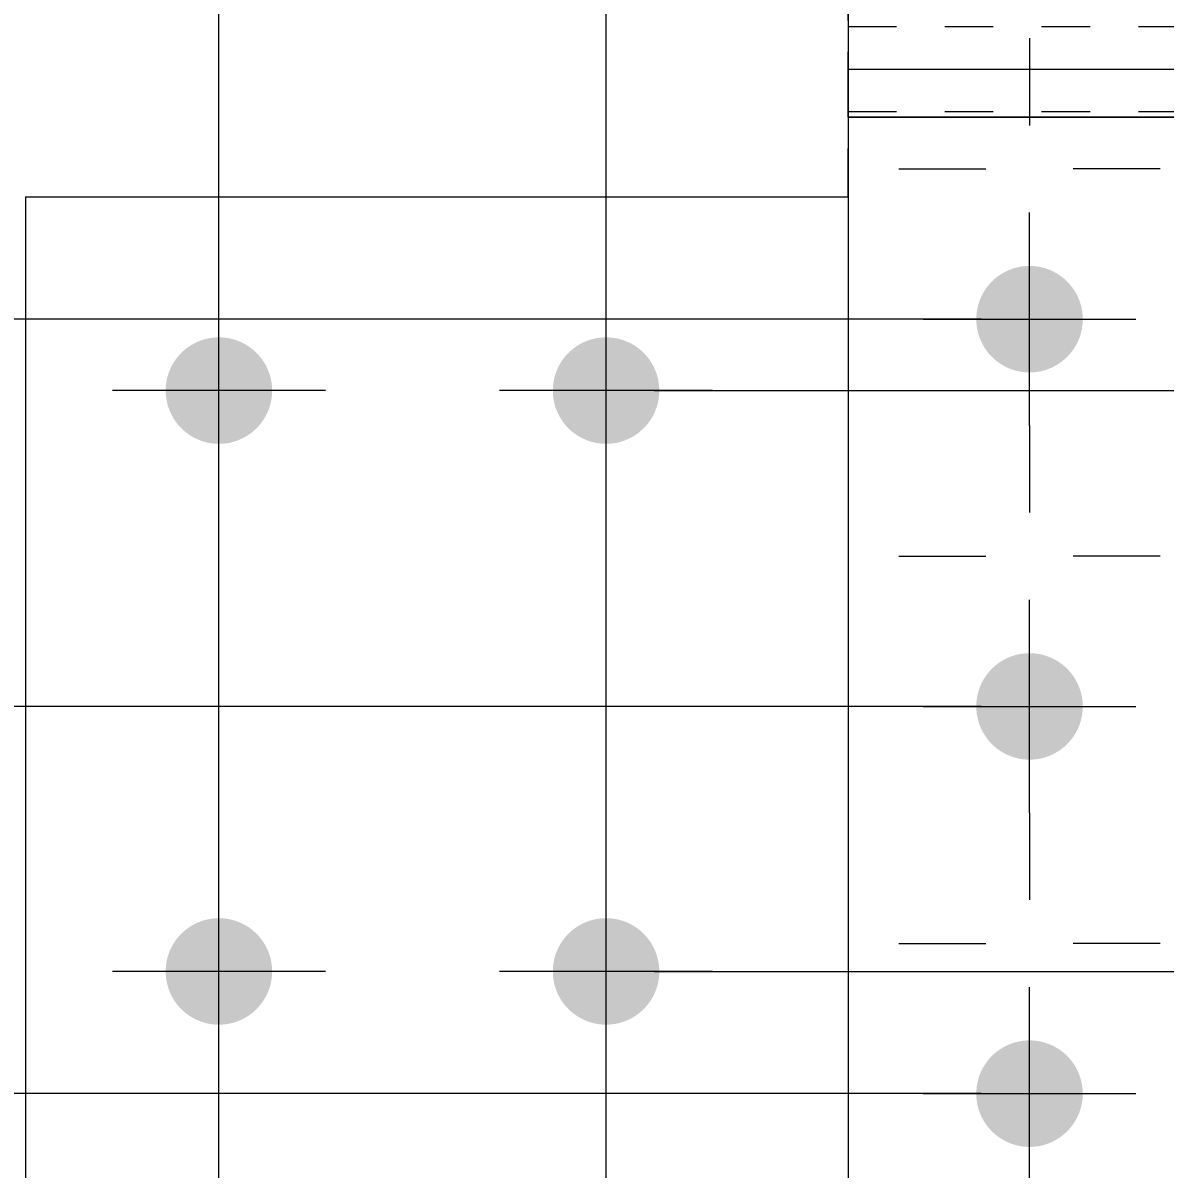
# Model space of a CAD drawing. Header units: millimetres. Extents: x 2 to 579, y 1 to 405.
# Drawn here: x 91.38 to 114.98, y 291.2 to 314.88 of the extents above; entities that cross this region are included whole.
import ezdxf

# ---------------------------------------------------------------- set-up
doc = ezdxf.new("R2010")
doc.units = ezdxf.units.MM
doc.linetypes.add('XKITLINE00', pattern=[0])
doc.linetypes.add('XKITLINE01', pattern=[4, 1, -1, 1, -1])
for name, color, linetype, lineweight in [('Bolt', 3, 'Continuous', 0), ('Dimensions', 7, 'Continuous', 0), ('Part', 2, 'Continuous', 0), ('PartMark', 7, 'Continuous', 0)]:
    doc.layers.add(name, color=color, linetype=linetype, lineweight=lineweight)
doc.styles.add('ARIAL', font='ARIAL.TTF')

# ---------------------------------------------------------------- blocks, each defined once
blk = doc.blocks.new('*A18')
at = {"layer": 'Bolt', "color": 3, "linetype": 'XKITLINE00', "lineweight": 0}
for p, q in [((112.181, 314.56), (112.181, 312.762)), ((109.481, 311.86), (111.279, 311.86)), ((114.881, 311.86), (113.083, 311.86)), ((112.181, 309.16), (112.181, 310.958)), ((112.181, 306.56), (112.181, 304.762)), ((109.481, 303.86), (111.279, 303.86)), ((114.881, 303.86), (113.083, 303.86)), ((112.181, 301.16), (112.181, 302.958)), ((112.181, 298.56), (112.181, 296.762)), ((109.481, 295.86), (111.279, 295.86)), ((114.881, 295.86), (113.083, 295.86)), ((112.181, 293.16), (112.181, 294.958))]:
    blk.add_line(p, q, dxfattribs=at)
blk = doc.blocks.new('*A19')
at = {"layer": 'Bolt'}
for points in [[(111.082, 308.784), (111.083, 308.811), (111.084, 308.838), (111.087, 308.865), (111.089, 308.892), (111.093, 308.918), (111.097, 308.945), (111.102, 308.972), (111.108, 308.998), (111.114, 309.024), (111.121, 309.05), (111.129, 309.076), (111.137, 309.102), (111.146, 309.128), (111.155, 309.153), (111.165, 309.178), (111.176, 309.203), (111.187, 309.227), (111.199, 309.252), (111.211, 309.276), (111.224, 309.299), (111.238, 309.323), (111.252, 309.346), (111.267, 309.368), (111.282, 309.39), (111.298, 309.412), (111.314, 309.434), (111.331, 309.455), (111.348, 309.476), (111.366, 309.496), (111.385, 309.516), (111.403, 309.535), (111.423, 309.554), (111.443, 309.572), (111.463, 309.59), (111.483, 309.607), (111.504, 309.624), (111.526, 309.641), (111.548, 309.656), (111.57, 309.672), (111.593, 309.686), (111.616, 309.701), (111.639, 309.714), (111.663, 309.727), (111.687, 309.74), (111.711, 309.751), (111.735, 309.763), (111.76, 309.773), (111.785, 309.783), (111.811, 309.793), (111.836, 309.802), (111.862, 309.81), (111.888, 309.817), (111.914, 309.824), (111.94, 309.83), (111.967, 309.836), (111.993, 309.841), (112.02, 309.845), (112.047, 309.849), (112.073, 309.852), (112.1, 309.854), (112.127, 309.856), (112.154, 309.857), (112.181, 309.857), (112.208, 309.857), (112.235, 309.856), (112.262, 309.854), (112.289, 309.852), (112.316, 309.849), (112.343, 309.845), (112.369, 309.841), (112.396, 309.836), (112.422, 309.83), (112.448, 309.824), (112.475, 309.817), (112.501, 309.81), (112.526, 309.802), (112.552, 309.793), (112.577, 309.783), (112.602, 309.773), (112.627, 309.763), (112.652, 309.751), (112.676, 309.74), (112.7, 309.727), (112.723, 309.714), (112.747, 309.701), (112.77, 309.686), (112.792, 309.672), (112.815, 309.656), (112.836, 309.641), (112.858, 309.624), (112.879, 309.607), (112.9, 309.59), (112.92, 309.572), (112.94, 309.554), (112.959, 309.535), (112.978, 309.516), (112.996, 309.496), (113.014, 309.476), (113.032, 309.455), (113.048, 309.434), (113.065, 309.412), (113.081, 309.39), (113.096, 309.368), (113.111, 309.346), (113.125, 309.323), (113.138, 309.299), (113.151, 309.276), (113.164, 309.252), (113.176, 309.227), (113.187, 309.203), (113.197, 309.178), (113.208, 309.153), (113.217, 309.128), (113.226, 309.102), (113.234, 309.076), (113.241, 309.05), (113.248, 309.024), (113.254, 308.998), (113.26, 308.972), (113.265, 308.945), (113.269, 308.918), (113.273, 308.892), (113.276, 308.865), (113.278, 308.838), (113.28, 308.811), (113.281, 308.784), (113.281, 308.757), (113.281, 308.73), (113.28, 308.703), (113.278, 308.676), (113.276, 308.649), (113.273, 308.622), (113.269, 308.596), (113.265, 308.569), (113.26, 308.542), (113.254, 308.516), (113.248, 308.49), (113.241, 308.464), (113.234, 308.438), (113.226, 308.412), (113.217, 308.386), (113.208, 308.361), (113.197, 308.336), (113.187, 308.311), (113.176, 308.287), (113.164, 308.262), (113.151, 308.239), (113.138, 308.215), (113.125, 308.192), (113.111, 308.169), (113.096, 308.146), (113.081, 308.124), (113.065, 308.102), (113.048, 308.08), (113.032, 308.059), (113.014, 308.039), (112.996, 308.018), (112.978, 307.999), (112.959, 307.979), (112.94, 307.96), (112.92, 307.942), (112.9, 307.924), (112.879, 307.907), (112.858, 307.89), (112.836, 307.874), (112.815, 307.858), (112.792, 307.842), (112.77, 307.828), (112.747, 307.814), (112.723, 307.8), (112.7, 307.787), (112.676, 307.774), (112.652, 307.763), (112.627, 307.751), (112.602, 307.741), (112.577, 307.731), (112.552, 307.721), (112.526, 307.713), (112.501, 307.704), (112.475, 307.697), (112.448, 307.69), (112.422, 307.684), (112.396, 307.678), (112.369, 307.673), (112.343, 307.669), (112.316, 307.665), (112.289, 307.662), (112.262, 307.66), (112.235, 307.658), (112.208, 307.657), (112.181, 307.657), (112.154, 307.657), (112.127, 307.658), (112.1, 307.66), (112.073, 307.662), (112.047, 307.665), (112.02, 307.669), (111.993, 307.673), (111.967, 307.678), (111.94, 307.684), (111.914, 307.69), (111.888, 307.697), (111.862, 307.704), (111.836, 307.713), (111.811, 307.721), (111.785, 307.731), (111.76, 307.741), (111.735, 307.751), (111.711, 307.763), (111.687, 307.774), (111.663, 307.787), (111.639, 307.8), (111.616, 307.814), (111.593, 307.828), (111.57, 307.842), (111.548, 307.858), (111.526, 307.874), (111.504, 307.89), (111.483, 307.907), (111.463, 307.924), (111.443, 307.942), (111.423, 307.96), (111.403, 307.979), (111.385, 307.999), (111.366, 308.018), (111.348, 308.039), (111.331, 308.059), (111.314, 308.08), (111.298, 308.102), (111.282, 308.124), (111.267, 308.146), (111.252, 308.169), (111.238, 308.192), (111.224, 308.215), (111.211, 308.239), (111.199, 308.262), (111.187, 308.287), (111.176, 308.311), (111.165, 308.336), (111.155, 308.361), (111.146, 308.386), (111.137, 308.412), (111.129, 308.438), (111.121, 308.464), (111.114, 308.49), (111.108, 308.516), (111.102, 308.542), (111.097, 308.569), (111.093, 308.596), (111.089, 308.622), (111.087, 308.649), (111.084, 308.676), (111.083, 308.703), (111.082, 308.73), (111.081, 308.757)], [(111.082, 300.784), (111.083, 300.811), (111.084, 300.838), (111.087, 300.865), (111.089, 300.892), (111.093, 300.918), (111.097, 300.945), (111.102, 300.972), (111.108, 300.998), (111.114, 301.024), (111.121, 301.05), (111.129, 301.076), (111.137, 301.102), (111.146, 301.128), (111.155, 301.153), (111.165, 301.178), (111.176, 301.203), (111.187, 301.227), (111.199, 301.252), (111.211, 301.276), (111.224, 301.299), (111.238, 301.323), (111.252, 301.346), (111.267, 301.368), (111.282, 301.39), (111.298, 301.412), (111.314, 301.434), (111.331, 301.455), (111.348, 301.476), (111.366, 301.496), (111.385, 301.516), (111.403, 301.535), (111.423, 301.554), (111.443, 301.572), (111.463, 301.59), (111.483, 301.607), (111.504, 301.624), (111.526, 301.641), (111.548, 301.656), (111.57, 301.672), (111.593, 301.686), (111.616, 301.701), (111.639, 301.714), (111.663, 301.727), (111.687, 301.74), (111.711, 301.751), (111.735, 301.763), (111.76, 301.773), (111.785, 301.783), (111.811, 301.793), (111.836, 301.802), (111.862, 301.81), (111.888, 301.817), (111.914, 301.824), (111.94, 301.83), (111.967, 301.836), (111.993, 301.841), (112.02, 301.845), (112.047, 301.849), (112.073, 301.852), (112.1, 301.854), (112.127, 301.856), (112.154, 301.857), (112.181, 301.857), (112.208, 301.857), (112.235, 301.856), (112.262, 301.854), (112.289, 301.852), (112.316, 301.849), (112.343, 301.845), (112.369, 301.841), (112.396, 301.836), (112.422, 301.83), (112.448, 301.824), (112.475, 301.817), (112.501, 301.81), (112.526, 301.802), (112.552, 301.793), (112.577, 301.783), (112.602, 301.773), (112.627, 301.763), (112.652, 301.751), (112.676, 301.74), (112.7, 301.727), (112.723, 301.714), (112.747, 301.701), (112.77, 301.686), (112.792, 301.672), (112.815, 301.656), (112.836, 301.641), (112.858, 301.624), (112.879, 301.607), (112.9, 301.59), (112.92, 301.572), (112.94, 301.554), (112.959, 301.535), (112.978, 301.516), (112.996, 301.496), (113.014, 301.476), (113.032, 301.455), (113.048, 301.434), (113.065, 301.412), (113.081, 301.39), (113.096, 301.368), (113.111, 301.346), (113.125, 301.323), (113.138, 301.299), (113.151, 301.276), (113.164, 301.252), (113.176, 301.227), (113.187, 301.203), (113.197, 301.178), (113.208, 301.153), (113.217, 301.128), (113.226, 301.102), (113.234, 301.076), (113.241, 301.05), (113.248, 301.024), (113.254, 300.998), (113.26, 300.972), (113.265, 300.945), (113.269, 300.918), (113.273, 300.892), (113.276, 300.865), (113.278, 300.838), (113.28, 300.811), (113.281, 300.784), (113.281, 300.757), (113.281, 300.73), (113.28, 300.703), (113.278, 300.676), (113.276, 300.649), (113.273, 300.622), (113.269, 300.596), (113.265, 300.569), (113.26, 300.542), (113.254, 300.516), (113.248, 300.49), (113.241, 300.464), (113.234, 300.438), (113.226, 300.412), (113.217, 300.386), (113.208, 300.361), (113.197, 300.336), (113.187, 300.311), (113.176, 300.287), (113.164, 300.262), (113.151, 300.239), (113.138, 300.215), (113.125, 300.192), (113.111, 300.169), (113.096, 300.146), (113.081, 300.124), (113.065, 300.102), (113.048, 300.08), (113.032, 300.059), (113.014, 300.039), (112.996, 300.018), (112.978, 299.999), (112.959, 299.979), (112.94, 299.96), (112.92, 299.942), (112.9, 299.924), (112.879, 299.907), (112.858, 299.89), (112.836, 299.874), (112.815, 299.858), (112.792, 299.842), (112.77, 299.828), (112.747, 299.814), (112.723, 299.8), (112.7, 299.787), (112.676, 299.774), (112.652, 299.763), (112.627, 299.751), (112.602, 299.741), (112.577, 299.731), (112.552, 299.721), (112.526, 299.713), (112.501, 299.704), (112.475, 299.697), (112.448, 299.69), (112.422, 299.684), (112.396, 299.678), (112.369, 299.673), (112.343, 299.669), (112.316, 299.665), (112.289, 299.662), (112.262, 299.66), (112.235, 299.658), (112.208, 299.657), (112.181, 299.657), (112.154, 299.657), (112.127, 299.658), (112.1, 299.66), (112.073, 299.662), (112.047, 299.665), (112.02, 299.669), (111.993, 299.673), (111.967, 299.678), (111.94, 299.684), (111.914, 299.69), (111.888, 299.697), (111.862, 299.704), (111.836, 299.713), (111.811, 299.721), (111.785, 299.731), (111.76, 299.741), (111.735, 299.751), (111.711, 299.763), (111.687, 299.774), (111.663, 299.787), (111.639, 299.8), (111.616, 299.814), (111.593, 299.828), (111.57, 299.842), (111.548, 299.858), (111.526, 299.874), (111.504, 299.89), (111.483, 299.907), (111.463, 299.924), (111.443, 299.942), (111.423, 299.96), (111.403, 299.979), (111.385, 299.999), (111.366, 300.018), (111.348, 300.039), (111.331, 300.059), (111.314, 300.08), (111.298, 300.102), (111.282, 300.124), (111.267, 300.146), (111.252, 300.169), (111.238, 300.192), (111.224, 300.215), (111.211, 300.239), (111.199, 300.262), (111.187, 300.287), (111.176, 300.311), (111.165, 300.336), (111.155, 300.361), (111.146, 300.386), (111.137, 300.412), (111.129, 300.438), (111.121, 300.464), (111.114, 300.49), (111.108, 300.516), (111.102, 300.542), (111.097, 300.569), (111.093, 300.596), (111.089, 300.622), (111.087, 300.649), (111.084, 300.676), (111.083, 300.703), (111.082, 300.73), (111.081, 300.757)], [(111.082, 292.784), (111.083, 292.811), (111.084, 292.838), (111.087, 292.865), (111.089, 292.892), (111.093, 292.918), (111.097, 292.945), (111.102, 292.972), (111.108, 292.998), (111.114, 293.024), (111.121, 293.05), (111.129, 293.076), (111.137, 293.102), (111.146, 293.128), (111.155, 293.153), (111.165, 293.178), (111.176, 293.203), (111.187, 293.227), (111.199, 293.252), (111.211, 293.276), (111.224, 293.299), (111.238, 293.323), (111.252, 293.346), (111.267, 293.368), (111.282, 293.39), (111.298, 293.412), (111.314, 293.434), (111.331, 293.455), (111.348, 293.476), (111.366, 293.496), (111.385, 293.516), (111.403, 293.535), (111.423, 293.554), (111.443, 293.572), (111.463, 293.59), (111.483, 293.607), (111.504, 293.624), (111.526, 293.641), (111.548, 293.656), (111.57, 293.672), (111.593, 293.686), (111.616, 293.701), (111.639, 293.714), (111.663, 293.727), (111.687, 293.74), (111.711, 293.751), (111.735, 293.763), (111.76, 293.773), (111.785, 293.783), (111.811, 293.793), (111.836, 293.802), (111.862, 293.81), (111.888, 293.817), (111.914, 293.824), (111.94, 293.83), (111.967, 293.836), (111.993, 293.841), (112.02, 293.845), (112.047, 293.849), (112.073, 293.852), (112.1, 293.854), (112.127, 293.856), (112.154, 293.857), (112.181, 293.857), (112.208, 293.857), (112.235, 293.856), (112.262, 293.854), (112.289, 293.852), (112.316, 293.849), (112.343, 293.845), (112.369, 293.841), (112.396, 293.836), (112.422, 293.83), (112.448, 293.824), (112.475, 293.817), (112.501, 293.81), (112.526, 293.802), (112.552, 293.793), (112.577, 293.783), (112.602, 293.773), (112.627, 293.763), (112.652, 293.751), (112.676, 293.74), (112.7, 293.727), (112.723, 293.714), (112.747, 293.701), (112.77, 293.686), (112.792, 293.672), (112.815, 293.656), (112.836, 293.641), (112.858, 293.624), (112.879, 293.607), (112.9, 293.59), (112.92, 293.572), (112.94, 293.554), (112.959, 293.535), (112.978, 293.516), (112.996, 293.496), (113.014, 293.476), (113.032, 293.455), (113.048, 293.434), (113.065, 293.412), (113.081, 293.39), (113.096, 293.368), (113.111, 293.346), (113.125, 293.323), (113.138, 293.299), (113.151, 293.276), (113.164, 293.252), (113.176, 293.227), (113.187, 293.203), (113.197, 293.178), (113.208, 293.153), (113.217, 293.128), (113.226, 293.102), (113.234, 293.076), (113.241, 293.05), (113.248, 293.024), (113.254, 292.998), (113.26, 292.972), (113.265, 292.945), (113.269, 292.918), (113.273, 292.892), (113.276, 292.865), (113.278, 292.838), (113.28, 292.811), (113.281, 292.784), (113.281, 292.757), (113.281, 292.73), (113.28, 292.703), (113.278, 292.676), (113.276, 292.649), (113.273, 292.622), (113.269, 292.596), (113.265, 292.569), (113.26, 292.542), (113.254, 292.516), (113.248, 292.49), (113.241, 292.464), (113.234, 292.438), (113.226, 292.412), (113.217, 292.386), (113.208, 292.361), (113.197, 292.336), (113.187, 292.311), (113.176, 292.287), (113.164, 292.262), (113.151, 292.239), (113.138, 292.215), (113.125, 292.192), (113.111, 292.169), (113.096, 292.146), (113.081, 292.124), (113.065, 292.102), (113.048, 292.08), (113.032, 292.059), (113.014, 292.039), (112.996, 292.018), (112.978, 291.999), (112.959, 291.979), (112.94, 291.96), (112.92, 291.942), (112.9, 291.924), (112.879, 291.907), (112.858, 291.89), (112.836, 291.874), (112.815, 291.858), (112.792, 291.842), (112.77, 291.828), (112.747, 291.814), (112.723, 291.8), (112.7, 291.787), (112.676, 291.774), (112.652, 291.763), (112.627, 291.751), (112.602, 291.741), (112.577, 291.731), (112.552, 291.721), (112.526, 291.713), (112.501, 291.704), (112.475, 291.697), (112.448, 291.69), (112.422, 291.684), (112.396, 291.678), (112.369, 291.673), (112.343, 291.669), (112.316, 291.665), (112.289, 291.662), (112.262, 291.66), (112.235, 291.658), (112.208, 291.657), (112.181, 291.657), (112.154, 291.657), (112.127, 291.658), (112.1, 291.66), (112.073, 291.662), (112.047, 291.665), (112.02, 291.669), (111.993, 291.673), (111.967, 291.678), (111.94, 291.684), (111.914, 291.69), (111.888, 291.697), (111.862, 291.704), (111.836, 291.713), (111.811, 291.721), (111.785, 291.731), (111.76, 291.741), (111.735, 291.751), (111.711, 291.763), (111.687, 291.774), (111.663, 291.787), (111.639, 291.8), (111.616, 291.814), (111.593, 291.828), (111.57, 291.842), (111.548, 291.858), (111.526, 291.874), (111.504, 291.89), (111.483, 291.907), (111.463, 291.924), (111.443, 291.942), (111.423, 291.96), (111.403, 291.979), (111.385, 291.999), (111.366, 292.018), (111.348, 292.039), (111.331, 292.059), (111.314, 292.08), (111.298, 292.102), (111.282, 292.124), (111.267, 292.146), (111.252, 292.169), (111.238, 292.192), (111.224, 292.215), (111.211, 292.239), (111.199, 292.262), (111.187, 292.287), (111.176, 292.311), (111.165, 292.336), (111.155, 292.361), (111.146, 292.386), (111.137, 292.412), (111.129, 292.438), (111.121, 292.464), (111.114, 292.49), (111.108, 292.516), (111.102, 292.542), (111.097, 292.569), (111.093, 292.596), (111.089, 292.622), (111.087, 292.649), (111.084, 292.676), (111.083, 292.703), (111.082, 292.73), (111.081, 292.757)]]:
    blk.add_hatch(color=3, dxfattribs=at).paths.add_polyline_path(points, flags=17)
at = {"layer": 'Bolt', "color": 3, "linetype": 'XKITLINE00', "lineweight": 0}
for p, q in [((112.181, 306.557), (112.181, 310.957)), ((109.981, 308.757), (114.381, 308.757)), ((112.181, 298.557), (112.181, 302.957)), ((109.981, 300.757), (114.381, 300.757)), ((112.181, 290.557), (112.181, 294.957)), ((109.981, 292.757), (114.381, 292.757))]:
    blk.add_line(p, q, dxfattribs=at)
blk = doc.blocks.new('*A21')
at = {"layer": 'Bolt'}
for points in [[(94.331, 307.309), (94.332, 307.336), (94.334, 307.363), (94.336, 307.39), (94.339, 307.417), (94.342, 307.444), (94.347, 307.47), (94.352, 307.497), (94.357, 307.523), (94.364, 307.549), (94.37, 307.576), (94.378, 307.602), (94.386, 307.627), (94.395, 307.653), (94.404, 307.678), (94.414, 307.703), (94.425, 307.728), (94.436, 307.753), (94.448, 307.777), (94.46, 307.801), (94.473, 307.824), (94.487, 307.848), (94.501, 307.871), (94.516, 307.893), (94.531, 307.916), (94.547, 307.937), (94.563, 307.959), (94.58, 307.98), (94.598, 308.001), (94.615, 308.021), (94.634, 308.041), (94.653, 308.06), (94.672, 308.079), (94.692, 308.097), (94.712, 308.115), (94.733, 308.133), (94.754, 308.149), (94.775, 308.166), (94.797, 308.182), (94.819, 308.197), (94.842, 308.212), (94.865, 308.226), (94.888, 308.239), (94.912, 308.252), (94.936, 308.265), (94.96, 308.277), (94.985, 308.288), (95.01, 308.298), (95.035, 308.308), (95.06, 308.318), (95.085, 308.327), (95.111, 308.335), (95.137, 308.342), (95.163, 308.349), (95.19, 308.355), (95.216, 308.361), (95.242, 308.366), (95.269, 308.37), (95.296, 308.374), (95.323, 308.377), (95.35, 308.379), (95.377, 308.381), (95.404, 308.382), (95.431, 308.382), (95.458, 308.382), (95.485, 308.381), (95.511, 308.379), (95.538, 308.377), (95.565, 308.374), (95.592, 308.37), (95.619, 308.366), (95.645, 308.361), (95.672, 308.355), (95.698, 308.349), (95.724, 308.342), (95.75, 308.335), (95.776, 308.327), (95.801, 308.318), (95.826, 308.308), (95.851, 308.298), (95.876, 308.288), (95.901, 308.277), (95.925, 308.265), (95.949, 308.252), (95.973, 308.239), (95.996, 308.226), (96.019, 308.212), (96.042, 308.197), (96.064, 308.182), (96.086, 308.166), (96.107, 308.149), (96.128, 308.133), (96.149, 308.115), (96.169, 308.097), (96.189, 308.079), (96.208, 308.06), (96.227, 308.041), (96.246, 308.021), (96.263, 308.001), (96.281, 307.98), (96.298, 307.959), (96.314, 307.937), (96.33, 307.916), (96.345, 307.893), (96.36, 307.871), (96.374, 307.848), (96.388, 307.824), (96.401, 307.801), (96.413, 307.777), (96.425, 307.753), (96.436, 307.728), (96.447, 307.703), (96.457, 307.678), (96.466, 307.653), (96.475, 307.627), (96.483, 307.602), (96.491, 307.576), (96.498, 307.549), (96.504, 307.523), (96.509, 307.497), (96.514, 307.47), (96.519, 307.444), (96.522, 307.417), (96.525, 307.39), (96.528, 307.363), (96.529, 307.336), (96.53, 307.309), (96.531, 307.282), (96.53, 307.255), (96.529, 307.228), (96.528, 307.201), (96.525, 307.174), (96.522, 307.148), (96.519, 307.121), (96.514, 307.094), (96.509, 307.068), (96.504, 307.041), (96.498, 307.015), (96.491, 306.989), (96.483, 306.963), (96.475, 306.937), (96.466, 306.912), (96.457, 306.886), (96.447, 306.861), (96.436, 306.836), (96.425, 306.812), (96.413, 306.788), (96.401, 306.764), (96.388, 306.74), (96.374, 306.717), (96.36, 306.694), (96.345, 306.671), (96.33, 306.649), (96.314, 306.627), (96.298, 306.605), (96.281, 306.584), (96.263, 306.564), (96.246, 306.543), (96.227, 306.524), (96.208, 306.504), (96.189, 306.486), (96.169, 306.467), (96.149, 306.449), (96.128, 306.432), (96.107, 306.415), (96.086, 306.399), (96.064, 306.383), (96.042, 306.368), (96.019, 306.353), (95.996, 306.339), (95.973, 306.325), (95.949, 306.312), (95.925, 306.3), (95.901, 306.288), (95.876, 306.277), (95.851, 306.266), (95.826, 306.256), (95.801, 306.246), (95.776, 306.238), (95.75, 306.23), (95.724, 306.222), (95.698, 306.215), (95.672, 306.209), (95.645, 306.203), (95.619, 306.198), (95.592, 306.194), (95.565, 306.19), (95.538, 306.187), (95.511, 306.185), (95.485, 306.184), (95.458, 306.183), (95.431, 306.182), (95.404, 306.183), (95.377, 306.184), (95.35, 306.185), (95.323, 306.187), (95.296, 306.19), (95.269, 306.194), (95.242, 306.198), (95.216, 306.203), (95.19, 306.209), (95.163, 306.215), (95.137, 306.222), (95.111, 306.23), (95.085, 306.238), (95.06, 306.246), (95.035, 306.256), (95.01, 306.266), (94.985, 306.277), (94.96, 306.288), (94.936, 306.3), (94.912, 306.312), (94.888, 306.325), (94.865, 306.339), (94.842, 306.353), (94.819, 306.368), (94.797, 306.383), (94.775, 306.399), (94.754, 306.415), (94.733, 306.432), (94.712, 306.449), (94.692, 306.467), (94.672, 306.486), (94.653, 306.504), (94.634, 306.524), (94.615, 306.543), (94.598, 306.564), (94.58, 306.584), (94.563, 306.605), (94.547, 306.627), (94.531, 306.649), (94.516, 306.671), (94.501, 306.694), (94.487, 306.717), (94.473, 306.74), (94.46, 306.764), (94.448, 306.788), (94.436, 306.812), (94.425, 306.836), (94.414, 306.861), (94.404, 306.886), (94.395, 306.912), (94.386, 306.937), (94.378, 306.963), (94.37, 306.989), (94.364, 307.015), (94.357, 307.041), (94.352, 307.068), (94.347, 307.094), (94.342, 307.121), (94.339, 307.148), (94.336, 307.174), (94.334, 307.201), (94.332, 307.228), (94.331, 307.255), (94.331, 307.282)], [(102.331, 307.309), (102.332, 307.336), (102.334, 307.363), (102.336, 307.39), (102.339, 307.417), (102.342, 307.444), (102.347, 307.47), (102.352, 307.497), (102.357, 307.523), (102.364, 307.549), (102.37, 307.576), (102.378, 307.602), (102.386, 307.627), (102.395, 307.653), (102.404, 307.678), (102.414, 307.703), (102.425, 307.728), (102.436, 307.753), (102.448, 307.777), (102.46, 307.801), (102.473, 307.824), (102.487, 307.848), (102.501, 307.871), (102.516, 307.893), (102.531, 307.916), (102.547, 307.937), (102.563, 307.959), (102.58, 307.98), (102.598, 308.001), (102.615, 308.021), (102.634, 308.041), (102.653, 308.06), (102.672, 308.079), (102.692, 308.097), (102.712, 308.115), (102.733, 308.133), (102.754, 308.149), (102.775, 308.166), (102.797, 308.182), (102.819, 308.197), (102.842, 308.212), (102.865, 308.226), (102.888, 308.239), (102.912, 308.252), (102.936, 308.265), (102.96, 308.277), (102.985, 308.288), (103.01, 308.298), (103.035, 308.308), (103.06, 308.318), (103.085, 308.327), (103.111, 308.335), (103.137, 308.342), (103.163, 308.349), (103.19, 308.355), (103.216, 308.361), (103.242, 308.366), (103.269, 308.37), (103.296, 308.374), (103.323, 308.377), (103.35, 308.379), (103.377, 308.381), (103.404, 308.382), (103.431, 308.382), (103.458, 308.382), (103.485, 308.381), (103.511, 308.379), (103.538, 308.377), (103.565, 308.374), (103.592, 308.37), (103.619, 308.366), (103.645, 308.361), (103.672, 308.355), (103.698, 308.349), (103.724, 308.342), (103.75, 308.335), (103.776, 308.327), (103.801, 308.318), (103.826, 308.308), (103.851, 308.298), (103.876, 308.288), (103.901, 308.277), (103.925, 308.265), (103.949, 308.252), (103.973, 308.239), (103.996, 308.226), (104.019, 308.212), (104.042, 308.197), (104.064, 308.182), (104.086, 308.166), (104.107, 308.149), (104.128, 308.133), (104.149, 308.115), (104.169, 308.097), (104.189, 308.079), (104.208, 308.06), (104.227, 308.041), (104.246, 308.021), (104.263, 308.001), (104.281, 307.98), (104.298, 307.959), (104.314, 307.937), (104.33, 307.916), (104.345, 307.893), (104.36, 307.871), (104.374, 307.848), (104.388, 307.824), (104.401, 307.801), (104.413, 307.777), (104.425, 307.753), (104.436, 307.728), (104.447, 307.703), (104.457, 307.678), (104.466, 307.653), (104.475, 307.627), (104.483, 307.602), (104.491, 307.576), (104.498, 307.549), (104.504, 307.523), (104.509, 307.497), (104.514, 307.47), (104.519, 307.444), (104.522, 307.417), (104.525, 307.39), (104.528, 307.363), (104.529, 307.336), (104.53, 307.309), (104.531, 307.282), (104.53, 307.255), (104.529, 307.228), (104.528, 307.201), (104.525, 307.174), (104.522, 307.148), (104.519, 307.121), (104.514, 307.094), (104.509, 307.068), (104.504, 307.041), (104.498, 307.015), (104.491, 306.989), (104.483, 306.963), (104.475, 306.937), (104.466, 306.912), (104.457, 306.886), (104.447, 306.861), (104.436, 306.836), (104.425, 306.812), (104.413, 306.788), (104.401, 306.764), (104.388, 306.74), (104.374, 306.717), (104.36, 306.694), (104.345, 306.671), (104.33, 306.649), (104.314, 306.627), (104.298, 306.605), (104.281, 306.584), (104.263, 306.564), (104.246, 306.543), (104.227, 306.524), (104.208, 306.504), (104.189, 306.486), (104.169, 306.467), (104.149, 306.449), (104.128, 306.432), (104.107, 306.415), (104.086, 306.399), (104.064, 306.383), (104.042, 306.368), (104.019, 306.353), (103.996, 306.339), (103.973, 306.325), (103.949, 306.312), (103.925, 306.3), (103.901, 306.288), (103.876, 306.277), (103.851, 306.266), (103.826, 306.256), (103.801, 306.246), (103.776, 306.238), (103.75, 306.23), (103.724, 306.222), (103.698, 306.215), (103.672, 306.209), (103.645, 306.203), (103.619, 306.198), (103.592, 306.194), (103.565, 306.19), (103.538, 306.187), (103.511, 306.185), (103.485, 306.184), (103.458, 306.183), (103.431, 306.182), (103.404, 306.183), (103.377, 306.184), (103.35, 306.185), (103.323, 306.187), (103.296, 306.19), (103.269, 306.194), (103.242, 306.198), (103.216, 306.203), (103.19, 306.209), (103.163, 306.215), (103.137, 306.222), (103.111, 306.23), (103.085, 306.238), (103.06, 306.246), (103.035, 306.256), (103.01, 306.266), (102.985, 306.277), (102.96, 306.288), (102.936, 306.3), (102.912, 306.312), (102.888, 306.325), (102.865, 306.339), (102.842, 306.353), (102.819, 306.368), (102.797, 306.383), (102.775, 306.399), (102.754, 306.415), (102.733, 306.432), (102.712, 306.449), (102.692, 306.467), (102.672, 306.486), (102.653, 306.504), (102.634, 306.524), (102.615, 306.543), (102.598, 306.564), (102.58, 306.584), (102.563, 306.605), (102.547, 306.627), (102.531, 306.649), (102.516, 306.671), (102.501, 306.694), (102.487, 306.717), (102.473, 306.74), (102.46, 306.764), (102.448, 306.788), (102.436, 306.812), (102.425, 306.836), (102.414, 306.861), (102.404, 306.886), (102.395, 306.912), (102.386, 306.937), (102.378, 306.963), (102.37, 306.989), (102.364, 307.015), (102.357, 307.041), (102.352, 307.068), (102.347, 307.094), (102.342, 307.121), (102.339, 307.148), (102.336, 307.174), (102.334, 307.201), (102.332, 307.228), (102.331, 307.255), (102.331, 307.282)], [(94.331, 295.309), (94.332, 295.336), (94.334, 295.363), (94.336, 295.39), (94.339, 295.417), (94.342, 295.444), (94.347, 295.47), (94.352, 295.497), (94.357, 295.523), (94.364, 295.549), (94.37, 295.576), (94.378, 295.602), (94.386, 295.627), (94.395, 295.653), (94.404, 295.678), (94.414, 295.703), (94.425, 295.728), (94.436, 295.753), (94.448, 295.777), (94.46, 295.801), (94.473, 295.824), (94.487, 295.848), (94.501, 295.871), (94.516, 295.893), (94.531, 295.916), (94.547, 295.937), (94.563, 295.959), (94.58, 295.98), (94.598, 296.001), (94.615, 296.021), (94.634, 296.041), (94.653, 296.06), (94.672, 296.079), (94.692, 296.097), (94.712, 296.115), (94.733, 296.133), (94.754, 296.149), (94.775, 296.166), (94.797, 296.182), (94.819, 296.197), (94.842, 296.212), (94.865, 296.226), (94.888, 296.239), (94.912, 296.252), (94.936, 296.265), (94.96, 296.277), (94.985, 296.288), (95.01, 296.298), (95.035, 296.308), (95.06, 296.318), (95.085, 296.327), (95.111, 296.335), (95.137, 296.342), (95.163, 296.349), (95.19, 296.355), (95.216, 296.361), (95.242, 296.366), (95.269, 296.37), (95.296, 296.374), (95.323, 296.377), (95.35, 296.379), (95.377, 296.381), (95.404, 296.382), (95.431, 296.382), (95.458, 296.382), (95.485, 296.381), (95.511, 296.379), (95.538, 296.377), (95.565, 296.374), (95.592, 296.37), (95.619, 296.366), (95.645, 296.361), (95.672, 296.355), (95.698, 296.349), (95.724, 296.342), (95.75, 296.335), (95.776, 296.327), (95.801, 296.318), (95.826, 296.308), (95.851, 296.298), (95.876, 296.288), (95.901, 296.277), (95.925, 296.265), (95.949, 296.252), (95.973, 296.239), (95.996, 296.226), (96.019, 296.212), (96.042, 296.197), (96.064, 296.182), (96.086, 296.166), (96.107, 296.149), (96.128, 296.133), (96.149, 296.115), (96.169, 296.097), (96.189, 296.079), (96.208, 296.06), (96.227, 296.041), (96.246, 296.021), (96.263, 296.001), (96.281, 295.98), (96.298, 295.959), (96.314, 295.937), (96.33, 295.916), (96.345, 295.893), (96.36, 295.871), (96.374, 295.848), (96.388, 295.824), (96.401, 295.801), (96.413, 295.777), (96.425, 295.753), (96.436, 295.728), (96.447, 295.703), (96.457, 295.678), (96.466, 295.653), (96.475, 295.627), (96.483, 295.602), (96.491, 295.576), (96.498, 295.549), (96.504, 295.523), (96.509, 295.497), (96.514, 295.47), (96.519, 295.444), (96.522, 295.417), (96.525, 295.39), (96.528, 295.363), (96.529, 295.336), (96.53, 295.309), (96.531, 295.282), (96.53, 295.255), (96.529, 295.228), (96.528, 295.201), (96.525, 295.174), (96.522, 295.148), (96.519, 295.121), (96.514, 295.094), (96.509, 295.068), (96.504, 295.041), (96.498, 295.015), (96.491, 294.989), (96.483, 294.963), (96.475, 294.937), (96.466, 294.912), (96.457, 294.886), (96.447, 294.861), (96.436, 294.836), (96.425, 294.812), (96.413, 294.788), (96.401, 294.764), (96.388, 294.74), (96.374, 294.717), (96.36, 294.694), (96.345, 294.671), (96.33, 294.649), (96.314, 294.627), (96.298, 294.605), (96.281, 294.584), (96.263, 294.564), (96.246, 294.543), (96.227, 294.524), (96.208, 294.504), (96.189, 294.486), (96.169, 294.467), (96.149, 294.449), (96.128, 294.432), (96.107, 294.415), (96.086, 294.399), (96.064, 294.383), (96.042, 294.368), (96.019, 294.353), (95.996, 294.339), (95.973, 294.325), (95.949, 294.312), (95.925, 294.3), (95.901, 294.288), (95.876, 294.277), (95.851, 294.266), (95.826, 294.256), (95.801, 294.246), (95.776, 294.238), (95.75, 294.23), (95.724, 294.222), (95.698, 294.215), (95.672, 294.209), (95.645, 294.203), (95.619, 294.198), (95.592, 294.194), (95.565, 294.19), (95.538, 294.187), (95.511, 294.185), (95.485, 294.184), (95.458, 294.183), (95.431, 294.182), (95.404, 294.183), (95.377, 294.184), (95.35, 294.185), (95.323, 294.187), (95.296, 294.19), (95.269, 294.194), (95.242, 294.198), (95.216, 294.203), (95.19, 294.209), (95.163, 294.215), (95.137, 294.222), (95.111, 294.23), (95.085, 294.238), (95.06, 294.246), (95.035, 294.256), (95.01, 294.266), (94.985, 294.277), (94.96, 294.288), (94.936, 294.3), (94.912, 294.312), (94.888, 294.325), (94.865, 294.339), (94.842, 294.353), (94.819, 294.368), (94.797, 294.383), (94.775, 294.399), (94.754, 294.415), (94.733, 294.432), (94.712, 294.449), (94.692, 294.467), (94.672, 294.486), (94.653, 294.504), (94.634, 294.524), (94.615, 294.543), (94.598, 294.564), (94.58, 294.584), (94.563, 294.605), (94.547, 294.627), (94.531, 294.649), (94.516, 294.671), (94.501, 294.694), (94.487, 294.717), (94.473, 294.74), (94.46, 294.764), (94.448, 294.788), (94.436, 294.812), (94.425, 294.836), (94.414, 294.861), (94.404, 294.886), (94.395, 294.912), (94.386, 294.937), (94.378, 294.963), (94.37, 294.989), (94.364, 295.015), (94.357, 295.041), (94.352, 295.068), (94.347, 295.094), (94.342, 295.121), (94.339, 295.148), (94.336, 295.174), (94.334, 295.201), (94.332, 295.228), (94.331, 295.255), (94.331, 295.282)], [(102.331, 295.309), (102.332, 295.336), (102.334, 295.363), (102.336, 295.39), (102.339, 295.417), (102.342, 295.444), (102.347, 295.47), (102.352, 295.497), (102.357, 295.523), (102.364, 295.549), (102.37, 295.576), (102.378, 295.602), (102.386, 295.627), (102.395, 295.653), (102.404, 295.678), (102.414, 295.703), (102.425, 295.728), (102.436, 295.753), (102.448, 295.777), (102.46, 295.801), (102.473, 295.824), (102.487, 295.848), (102.501, 295.871), (102.516, 295.893), (102.531, 295.916), (102.547, 295.937), (102.563, 295.959), (102.58, 295.98), (102.598, 296.001), (102.615, 296.021), (102.634, 296.041), (102.653, 296.06), (102.672, 296.079), (102.692, 296.097), (102.712, 296.115), (102.733, 296.133), (102.754, 296.149), (102.775, 296.166), (102.797, 296.182), (102.819, 296.197), (102.842, 296.212), (102.865, 296.226), (102.888, 296.239), (102.912, 296.252), (102.936, 296.265), (102.96, 296.277), (102.985, 296.288), (103.01, 296.298), (103.035, 296.308), (103.06, 296.318), (103.085, 296.327), (103.111, 296.335), (103.137, 296.342), (103.163, 296.349), (103.19, 296.355), (103.216, 296.361), (103.242, 296.366), (103.269, 296.37), (103.296, 296.374), (103.323, 296.377), (103.35, 296.379), (103.377, 296.381), (103.404, 296.382), (103.431, 296.382), (103.458, 296.382), (103.485, 296.381), (103.511, 296.379), (103.538, 296.377), (103.565, 296.374), (103.592, 296.37), (103.619, 296.366), (103.645, 296.361), (103.672, 296.355), (103.698, 296.349), (103.724, 296.342), (103.75, 296.335), (103.776, 296.327), (103.801, 296.318), (103.826, 296.308), (103.851, 296.298), (103.876, 296.288), (103.901, 296.277), (103.925, 296.265), (103.949, 296.252), (103.973, 296.239), (103.996, 296.226), (104.019, 296.212), (104.042, 296.197), (104.064, 296.182), (104.086, 296.166), (104.107, 296.149), (104.128, 296.133), (104.149, 296.115), (104.169, 296.097), (104.189, 296.079), (104.208, 296.06), (104.227, 296.041), (104.246, 296.021), (104.263, 296.001), (104.281, 295.98), (104.298, 295.959), (104.314, 295.937), (104.33, 295.916), (104.345, 295.893), (104.36, 295.871), (104.374, 295.848), (104.388, 295.824), (104.401, 295.801), (104.413, 295.777), (104.425, 295.753), (104.436, 295.728), (104.447, 295.703), (104.457, 295.678), (104.466, 295.653), (104.475, 295.627), (104.483, 295.602), (104.491, 295.576), (104.498, 295.549), (104.504, 295.523), (104.509, 295.497), (104.514, 295.47), (104.519, 295.444), (104.522, 295.417), (104.525, 295.39), (104.528, 295.363), (104.529, 295.336), (104.53, 295.309), (104.531, 295.282), (104.53, 295.255), (104.529, 295.228), (104.528, 295.201), (104.525, 295.174), (104.522, 295.148), (104.519, 295.121), (104.514, 295.094), (104.509, 295.068), (104.504, 295.041), (104.498, 295.015), (104.491, 294.989), (104.483, 294.963), (104.475, 294.937), (104.466, 294.912), (104.457, 294.886), (104.447, 294.861), (104.436, 294.836), (104.425, 294.812), (104.413, 294.788), (104.401, 294.764), (104.388, 294.74), (104.374, 294.717), (104.36, 294.694), (104.345, 294.671), (104.33, 294.649), (104.314, 294.627), (104.298, 294.605), (104.281, 294.584), (104.263, 294.564), (104.246, 294.543), (104.227, 294.524), (104.208, 294.504), (104.189, 294.486), (104.169, 294.467), (104.149, 294.449), (104.128, 294.432), (104.107, 294.415), (104.086, 294.399), (104.064, 294.383), (104.042, 294.368), (104.019, 294.353), (103.996, 294.339), (103.973, 294.325), (103.949, 294.312), (103.925, 294.3), (103.901, 294.288), (103.876, 294.277), (103.851, 294.266), (103.826, 294.256), (103.801, 294.246), (103.776, 294.238), (103.75, 294.23), (103.724, 294.222), (103.698, 294.215), (103.672, 294.209), (103.645, 294.203), (103.619, 294.198), (103.592, 294.194), (103.565, 294.19), (103.538, 294.187), (103.511, 294.185), (103.485, 294.184), (103.458, 294.183), (103.431, 294.182), (103.404, 294.183), (103.377, 294.184), (103.35, 294.185), (103.323, 294.187), (103.296, 294.19), (103.269, 294.194), (103.242, 294.198), (103.216, 294.203), (103.19, 294.209), (103.163, 294.215), (103.137, 294.222), (103.111, 294.23), (103.085, 294.238), (103.06, 294.246), (103.035, 294.256), (103.01, 294.266), (102.985, 294.277), (102.96, 294.288), (102.936, 294.3), (102.912, 294.312), (102.888, 294.325), (102.865, 294.339), (102.842, 294.353), (102.819, 294.368), (102.797, 294.383), (102.775, 294.399), (102.754, 294.415), (102.733, 294.432), (102.712, 294.449), (102.692, 294.467), (102.672, 294.486), (102.653, 294.504), (102.634, 294.524), (102.615, 294.543), (102.598, 294.564), (102.58, 294.584), (102.563, 294.605), (102.547, 294.627), (102.531, 294.649), (102.516, 294.671), (102.501, 294.694), (102.487, 294.717), (102.473, 294.74), (102.46, 294.764), (102.448, 294.788), (102.436, 294.812), (102.425, 294.836), (102.414, 294.861), (102.404, 294.886), (102.395, 294.912), (102.386, 294.937), (102.378, 294.963), (102.37, 294.989), (102.364, 295.015), (102.357, 295.041), (102.352, 295.068), (102.347, 295.094), (102.342, 295.121), (102.339, 295.148), (102.336, 295.174), (102.334, 295.201), (102.332, 295.228), (102.331, 295.255), (102.331, 295.282)]]:
    blk.add_hatch(color=3, dxfattribs=at).paths.add_polyline_path(points, flags=17)
at = {"layer": 'Bolt', "color": 3, "linetype": 'XKITLINE00', "lineweight": 0}
for p, q in [((95.431, 305.082), (95.431, 309.482)), ((103.431, 305.082), (103.431, 309.482)), ((97.631, 307.282), (93.231, 307.282)), ((105.631, 307.282), (101.231, 307.282)), ((95.431, 293.082), (95.431, 297.482)), ((103.431, 293.082), (103.431, 297.482)), ((97.631, 295.282), (93.231, 295.282)), ((105.631, 295.282), (101.231, 295.282))]:
    blk.add_line(p, q, dxfattribs=at)
blk = doc.blocks.new('*A23')
at = {"layer": 'Part', "color": 7, "linetype": 'XKITLINE01', "lineweight": 0}
for p, q in [((108.431, 312.931), (108.431, 316.622)), ((108.431, 313.047), (116.831, 313.047))]:
    blk.add_line(p, q, dxfattribs=at)
at = {"layer": 'Part', "color": 2, "linetype": 'XKITLINE00', "lineweight": 0}
for p, q in [((125.931, 312.931), (108.431, 312.931)), ((108.431, 312.931), (108.431, 219.124))]:
    blk.add_line(p, q, dxfattribs=at)
blk = doc.blocks.new('*A25')
at = {"layer": 'Part', "color": 7, "linetype": 'XKITLINE01', "lineweight": 0}
for p, q in [((108.431, 311.282), (108.431, 314.803)), ((108.431, 314.803), (115.331, 314.803))]:
    blk.add_line(p, q, dxfattribs=at)
at = {"layer": 'Part', "color": 2, "linetype": 'XKITLINE00', "lineweight": 0}
for q in [(108.431, 311.282), (91.431, 255.282)]:
    blk.add_line((91.431, 311.282), q, dxfattribs=at)
blk = doc.blocks.new('*A26')
at = {"layer": 'Part', "color": 2, "linetype": 'XKITLINE00', "lineweight": 0}
for p, q in [((108.431, 317.617), (108.431, 312.931)), ((108.431, 317.617), (125.931, 317.617)), ((125.931, 317.617), (125.931, 312.931)), ((108.431, 313.925), (125.931, 313.925)), ((108.431, 312.931), (125.931, 312.931))]:
    blk.add_line(p, q, dxfattribs=at)
at = {"layer": 'Part', "color": 7, "linetype": 'XKITLINE01', "lineweight": 0}
blk.add_line((108.431, 316.622), (125.931, 316.622), dxfattribs=at)
blk = doc.blocks.new('*A88')
at = {"layer": 'Dimensions', "color": 7, "linetype": 'XKITLINE00', "lineweight": 0}
blk.add_line((111.181, 292.757), (70.331, 292.757), dxfattribs=at)
blk = doc.blocks.new('*A89')
at = {"layer": 'Dimensions', "color": 7, "linetype": 'XKITLINE00', "lineweight": 0}
for p, q in [((111.181, 300.757), (70.331, 300.757)), ((111.181, 292.757), (70.331, 292.757))]:
    blk.add_line(p, q, dxfattribs=at)
blk = doc.blocks.new('*A90')
at = {"layer": 'Dimensions', "color": 7, "linetype": 'XKITLINE00', "lineweight": 0}
for p, q in [((111.181, 308.757), (70.331, 308.757)), ((111.181, 300.757), (70.331, 300.757))]:
    blk.add_line(p, q, dxfattribs=at)
blk = doc.blocks.new('*A91')
at = {"layer": 'Dimensions', "color": 7, "linetype": 'XKITLINE00', "lineweight": 0}
blk.add_line((111.181, 308.757), (70.331, 308.757), dxfattribs=at)
blk = doc.blocks.new('*A95')
at = {"layer": 'Dimensions', "color": 7, "linetype": 'XKITLINE00', "lineweight": 0}
blk.add_line((104.431, 295.282), (167.581, 295.282), dxfattribs=at)
blk = doc.blocks.new('*A96')
at = {"layer": 'Dimensions', "color": 7, "linetype": 'XKITLINE00', "lineweight": 0}
for p, q in [((104.431, 307.282), (167.581, 307.282)), ((104.431, 295.282), (167.581, 295.282))]:
    blk.add_line(p, q, dxfattribs=at)
blk = doc.blocks.new('*A97')
at = {"layer": 'Dimensions', "color": 7, "linetype": 'XKITLINE00', "lineweight": 0}
blk.add_line((104.431, 307.282), (167.581, 307.282), dxfattribs=at)
blk = doc.blocks.new('*A102')
at = {"layer": 'PartMark', "color": 7, "linetype": 'XKITLINE00', "lineweight": 0}
for p, q in [((114.526, 323.185), (121.288, 323.185)), ((114.526, 319.485), (121.288, 319.485)), ((125.931, 312.931), (121.288, 319.485))]:
    blk.add_line(p, q, dxfattribs=at)
for centre, start, end in [((114.526, 321.335), 90, 270), ((121.288, 321.335), 270, 90)]:
    blk.add_arc(centre, 1.85, start, end, dxfattribs=at)
at = {"layer": 'PartMark', "color": 3, "style": 'ARIAL', "width": 0.85}
blk.add_text('408', height=2.5, dxfattribs=at).set_placement((115.126, 320.085))
blk = doc.blocks.new('*A107')
at = {"layer": 'Dimensions', "color": 7, "linetype": 'XKITLINE00', "lineweight": 0}
for p, q in [((95.431, 260.282), (95.431, 336.885)), ((103.431, 260.282), (103.431, 336.885))]:
    blk.add_line(p, q, dxfattribs=at)
blk = doc.blocks.new('*A108')
at = {"layer": 'Dimensions', "color": 7, "linetype": 'XKITLINE00', "lineweight": 0}
blk.add_line((103.431, 260.282), (103.431, 336.885), dxfattribs=at)

msp = doc.modelspace()

# ---------------------------------------------------------------- block references
at = {"lineweight": 0}
for name in ['*A107', '*A108', '*A102', '*A91', '*A97', '*A26', '*A25', '*A18', '*A90', '*A96', '*A19', '*A21', '*A89', '*A95', '*A88']:
    msp.add_blockref(name, (0, 0), dxfattribs=at)
at = {"layer": 'Part', "lineweight": 0}
msp.add_blockref('*A23', (0, 0), dxfattribs=at)

doc.saveas('drawing.dxf')
